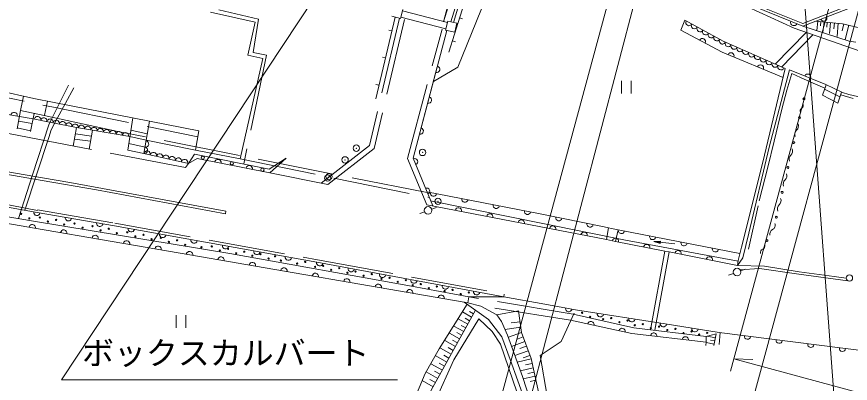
# Model space of a CAD drawing. Units: millimetres, scale not verified. Extents: x 40000 to 680001, y 20000 to 380001.
# Drawn here: x 423560 to 488849, y 238666 to 267370 of the extents above; entities that cross this region are included whole.
import ezdxf
from ezdxf.enums import TextEntityAlignment as Align

# ---------------------------------------------------------------- set-up
doc = ezdxf.new("R2010")
doc.units = ezdxf.units.MM
doc.header["$LTSCALE"] = 1000
doc.header["$PDMODE"] = 32
doc.header["$PDSIZE"] = 500
doc.linetypes.add('DASHED', pattern=[7.5, 6, -1.5])
for name, color, linetype, lineweight in [('M-BGD', 7, 'Continuous', 13), ('M-BMK-ROW', 1, 'Continuous', 13), ('M-STR-HTXT', 7, 'Continuous', 13)]:
    doc.layers.add(name, color=color, linetype=linetype, lineweight=lineweight)
doc.styles.add('ＭＳ ゴシック', font='')
doc.styles.get('ＭＳ ゴシック').set_extended_font_data('MS Gothic')

msp = doc.modelspace()

# ---------------------------------------------------------------- linework, layer by layer
at = {"layer": 'M-BGD'}
for p, q in [((427066, 238940), (462101, 291859)), ((460156, 279180), (456994, 266963)), ((461346, 277207), (457403, 264579)), ((457403, 264579), (461345, 277204)), ((460445, 276572), (457569, 266975)), ((459591, 275577), (456989, 266996)), ((459591, 275577), (456994, 266963)), ((458101, 263421), (460889, 270260)), ((485142, 266845), (491913, 269492)), ((484438, 266462), (479893, 268571)), ((480299, 268801), (485142, 266845)), ((438752, 267721), (442229, 266939)), ((453626, 267222), (453810, 267928)), ((451695, 260945), (453194, 267331)), ((453194, 267331), (451695, 260945)), ((452948, 267398), (453626, 267222)), ((458248, 267284), (458487, 267210)), ((475878, 267092), (475570, 266313)), ((475878, 267092), (478895, 265445)), ((442229, 266939), (441669, 264366)), ((457323, 267026), (457156, 266326)), ((458033, 266856), (457323, 267026)), ((457866, 266156), (458033, 266856)), ((489612, 264677), (484438, 266462)), ((488762, 265462), (485141, 266629)), ((488242, 266820), (486153, 267025)), ((486293, 267011), (486221, 266281)), ((486542, 266987), (486509, 266656)), ((486791, 266963), (486708, 266124)), ((487046, 266938), (487007, 266538)), ((487301, 266913), (487216, 266045)), ((487605, 266883), (487558, 266408)), ((487908, 266853), (487807, 265822)), ((488329, 266799), (488199, 266262)), ((489659, 266476), (488242, 266820)), ((488723, 266704), (488450, 265580)), ((452944, 266267), (452701, 266324)), ((454601, 256296), (457259, 266301)), ((457156, 266326), (457866, 266156)), ((478824, 264581), (475570, 266313)), ((457685, 265481), (457924, 265406)), ((478895, 265445), (483754, 263303)), ((488762, 265462), (489273, 265364)), ((483586, 262600), (478824, 264581)), ((442828, 264100), (441060, 256234)), ((441669, 264366), (442828, 264100)), ((452444, 264138), (452201, 264195)), ((456497, 263433), (454601, 256296)), ((456205, 262298), (458101, 263421)), ((482005, 255981), (483754, 263303)), ((482487, 257151), (484093, 263209)), ((486921, 262051), (484096, 263208)), ((483876, 261626), (484256, 262912)), ((484256, 262912), (484952, 262597)), ((484952, 262597), (485941, 262174)), ((424896, 260977), (419709, 262111)), ((451945, 262010), (451701, 262067)), ((470929, 262351), (470929, 261351)), ((471679, 261351), (471679, 262351)), ((485941, 262174), (486858, 261768)), ((486956, 262035), (486659, 261226)), ((486921, 262051), (488229, 261430)), ((483489, 260122), (483876, 261626)), ((486659, 261226), (487867, 260605)), ((486832, 261696), (488040, 261105)), ((487867, 260605), (488164, 261461)), ((489068, 260973), (488094, 261261)), ((488742, 261269), (488229, 261430)), ((491442, 260658), (488742, 261269)), ((423885, 260163), (424095, 261136)), ((426495, 260661), (424896, 260977)), ((425729, 259670), (425974, 260764)), ((437819, 258423), (426495, 260661)), ((423593, 258587), (423852, 260013)), ((423852, 260013), (423885, 260163)), ((423852, 260013), (425723, 259642)), ((482872, 257628), (483489, 260122)), ((398468, 259275), (425544, 254547)), ((423770, 259562), (422558, 259770)), ((423770, 259562), (424848, 259382)), ((424631, 258377), (424938, 259798)), ((426252, 259096), (424848, 259382)), ((425723, 259642), (425729, 259670)), ((426316, 259513), (425723, 259642)), ((426317, 259513), (426316, 259513)), ((432253, 256909), (432657, 259444)), ((423606, 258659), (424645, 258442)), ((423703, 259190), (424769, 259015)), ((428255, 258687), (426252, 259096)), ((427994, 257239), (428255, 258687)), ((429496, 258478), (428255, 258687)), ((433528, 256669), (433958, 259186)), ((428166, 258193), (429414, 258019)), ((429230, 257002), (429496, 258478)), ((432425, 257986), (429496, 258478)), ((432425, 257986), (433704, 257703)), ((432505, 258492), (433791, 258208)), ((437558, 256913), (437819, 258423)), ((428094, 257791), (429341, 257617)), ((432338, 257441), (433611, 257159)), ((433528, 256669), (433704, 257703)), ((433704, 257703), (437558, 256913)), ((482390, 255597), (482872, 257628)), ((425577, 254759), (413512, 256823)), ((432253, 256909), (433528, 256669)), ((437005, 255887), (433528, 256669)), ((437005, 255887), (437476, 256614)), ((437476, 256614), (443344, 255439)), ((441060, 256234), (437558, 256913)), ((480888, 250411), (482487, 257151)), ((437707, 256266), (437005, 255887)), ((443386, 255142), (437707, 256266)), ((443344, 255439), (444656, 256290)), ((444656, 256290), (443386, 255142)), ((454601, 256296), (456147, 252550)), ((456147, 252550), (454601, 256296)), ((480316, 249317), (482005, 255981)), ((437005, 255887), (436777, 255556)), ((481719, 252948), (482390, 255597)), ((427728, 254391), (425577, 254759)), ((425544, 254547), (429811, 253802)), ((439940, 252134), (427728, 254391)), ((439904, 251937), (429811, 253802)), ((455687, 253664), (464554, 251939)), ((420589, 252835), (425155, 252047)), ((471107, 249906), (455980, 252955)), ((425045, 251343), (419878, 252200)), ((425155, 252047), (431212, 251002)), ((439940, 252134), (439904, 251937)), ((455497, 252101), (455121, 251964)), ((469765, 249920), (455677, 252640)), ((456061, 252306), (456437, 252443)), ((480862, 249181), (481636, 252557)), ((424964, 250819), (418783, 251878)), ((464554, 251939), (469575, 250914)), ((437122, 248736), (424964, 250819)), ((440259, 248820), (425045, 251343)), ((431212, 251002), (447071, 248142)), ((469575, 250914), (469916, 250844)), ((469765, 249920), (469916, 250844)), ((469916, 250844), (470148, 250796)), ((470148, 250796), (470663, 250691)), ((470457, 249779), (470663, 250691)), ((470663, 250691), (480197, 248829)), ((480421, 248499), (480888, 250411)), ((470457, 249779), (469765, 249920)), ((474321, 249015), (470457, 249779)), ((480057, 248227), (471107, 249906)), ((473448, 249764), (473983, 249792)), ((473448, 249764), (473982, 249784)), ((473448, 249764), (473981, 249773)), ((473448, 249764), (473971, 249683)), ((473448, 249764), (473970, 249668)), ((473448, 249764), (473968, 249657)), ((473448, 249764), (473975, 249720)), ((473448, 249764), (473973, 249699)), ((473448, 249764), (473967, 249644)), ((473448, 249764), (473966, 249632)), ((475096, 249582), (473448, 249764)), ((473448, 249764), (473964, 249619)), ((473448, 249764), (473980, 249762)), ((473448, 249764), (473979, 249754)), ((473448, 249764), (473978, 249742)), ((473448, 249764), (473976, 249730)), ((473983, 249792), (473964, 249619)), ((454472, 246268), (440259, 248820)), ((473190, 242860), (474321, 249015)), ((473526, 242819), (474658, 248949)), ((474658, 248949), (474321, 249015)), ((480022, 247896), (474658, 248949)), ((480063, 248284), (480316, 249317)), ((458604, 245020), (437122, 248736)), ((447071, 248142), (461714, 245448)), ((480022, 247896), (480421, 248499)), ((480022, 247896), (480063, 248284)), ((480022, 247896), (482117, 247828)), ((481748, 247646), (480185, 247559)), ((480259, 247474), (480635, 247611)), ((484642, 247230), (481748, 247646)), ((482117, 247828), (484845, 247399)), ((479696, 247269), (479320, 247132)), ((488644, 246697), (484642, 247230)), ((484845, 247399), (487585, 247020)), ((487585, 247020), (488531, 246888)), ((458964, 245439), (454472, 246268)), ((460514, 243675), (458604, 245020)), ((458889, 244970), (458604, 245020)), ((458964, 245439), (458889, 244970)), ((458889, 244970), (459920, 244713)), ((461714, 245448), (458964, 245439)), ((464912, 244869), (461714, 245448)), ((464912, 244869), (467338, 244417)), ((455614, 237364), (459492, 244395)), ((459188, 243843), (458463, 244252)), ((459338, 244115), (459015, 244297)), ((461160, 244037), (462867, 244351)), ((462867, 244351), (463090, 242652)), ((467338, 244417), (474340, 243314)), ((436054, 244007), (436054, 243007)), ((436804, 243007), (436804, 244007)), ((457798, 240514), (459756, 243720)), ((458881, 243286), (458133, 243708)), ((459034, 243564), (458697, 243755)), ((459756, 243720), (460806, 242724)), ((461559, 242312), (460514, 243675)), ((467209, 244163), (466190, 241939)), ((471727, 242562), (466931, 243608)), ((467136, 244089), (471889, 243018)), ((458567, 242718), (457797, 243153)), ((458724, 243002), (458373, 243200)), ((463038, 243050), (461802, 242888)), ((462981, 243483), (462296, 243393)), ((471889, 243018), (477550, 242331)), ((474340, 243314), (478580, 242645)), ((458247, 242138), (457454, 242586)), ((458407, 242428), (458042, 242634)), ((460806, 242724), (461458, 241734)), ((462210, 240535), (461559, 242312)), ((463090, 242652), (462068, 242274)), ((463223, 242295), (462710, 242105)), ((463090, 242652), (463848, 240604)), ((477557, 241878), (471727, 242562)), ((477550, 242331), (478342, 242533)), ((477550, 242331), (477557, 241878)), ((478283, 242226), (477630, 242352)), ((478342, 242533), (478167, 241620)), ((478645, 242637), (478575, 241711)), ((478580, 242645), (497893, 240180)), ((457921, 241545), (457103, 242007)), ((458084, 241842), (457704, 242056)), ((461458, 241734), (462726, 237995)), ((463355, 241937), (462325, 241556)), ((463488, 241576), (462971, 241385)), ((466190, 241939), (464570, 240835)), ((477557, 241878), (477539, 241639)), ((478189, 241735), (477555, 241857)), ((478236, 241981), (477895, 242046)), ((457587, 240940), (456745, 241416)), ((457754, 241243), (457359, 241466)), ((463622, 241216), (462584, 240832)), ((456350, 237333), (457798, 240514)), ((457246, 240323), (456380, 240812)), ((457417, 240631), (457006, 240863)), ((464454, 234337), (462210, 240535)), ((463854, 240574), (462764, 240330)), ((463756, 240853), (463235, 240660)), ((463848, 240604), (464566, 237395)), ((464570, 240835), (465099, 237659)), ((479723, 240595), (481218, 240532)), ((456898, 239692), (456007, 240195)), ((456721, 239370), (456278, 239619)), ((457072, 240007), (456646, 240248)), ((464012, 239872), (463009, 239647)), ((463933, 240223), (463410, 240106)), ((456543, 239048), (455626, 239566)), ((456361, 238719), (455917, 238970)), ((464157, 239222), (463229, 239015)), ((464084, 239547), (463603, 239439)), ((456190, 238384), (455312, 238880)), ((464225, 238918), (463776, 238817))]:
    msp.add_line(p, q, dxfattribs=at)
at = {"layer": 'M-BGD', "linetype": 'DASHED'}
for p, q in [((439392, 267902), (442488, 267166)), ((457297, 266916), (453783, 267826)), ((442488, 267166), (442068, 264556)), ((453535, 267245), (451195, 257279)), ((453925, 267154), (451552, 257050)), ((457181, 266430), (453657, 267342)), ((482953, 263656), (485386, 266135)), ((483468, 263429), (485904, 265957)), ((442068, 264556), (443131, 264356)), ((443131, 264356), (441340, 255841)), ((418264, 261950), (426436, 260282)), ((426368, 259499), (427609, 262020)), ((428025, 261805), (426738, 259400)), ((426436, 260282), (437742, 257974)), ((426022, 257617), (416985, 259348)), ((426081, 258915), (426290, 259340)), ((426738, 259400), (426262, 258512)), ((426290, 259340), (426368, 259499)), ((431486, 258389), (426317, 259513)), ((424812, 254996), (426081, 258915)), ((426069, 257921), (423975, 251521)), ((426262, 258512), (426069, 257921)), ((455715, 253597), (431486, 258389)), ((436777, 255556), (426022, 257617)), ((447417, 254345), (451195, 257279)), ((447937, 254242), (451552, 257050)), ((441060, 256234), (455873, 253214)), ((423693, 251567), (424812, 254996)), ((447937, 254242), (443386, 255142)), ((421962, 252834), (425180, 252207)), ((425185, 252244), (431246, 251199)), ((431246, 251199), (447107, 248339)), ((447107, 248339), (461750, 245645)), ((461750, 245645), (461714, 245448)), ((458839, 244874), (456657, 241356)), ((467136, 244089), (458964, 245439)), ((459920, 244713), (461160, 244037)), ((466931, 243608), (459920, 244713)), ((461160, 244037), (461521, 243498)), ((461521, 243498), (462011, 242434)), ((462011, 242434), (463170, 239198)), ((456657, 241356), (455549, 239439)), ((455549, 239439), (454525, 237027)), ((463170, 239198), (464683, 234556))]:
    msp.add_line(p, q, dxfattribs=at)
at = {"layer": 'M-BGD'}
for points in [[(457760, 266918), (460631, 276496), (461049, 277294)], [(484924, 273244), (488545, 224532), (507855, 224532)], [(491115, 272207), (491691, 270662), (492169, 269378), (485141, 266629), (480177, 268634), (479087, 269956)]]:
    msp.add_lwpolyline(points, dxfattribs=at)
at = {"layer": 'M-BGD', "linetype": 'DASHED'}
msp.add_lwpolyline([(455677, 252640), (454180, 256268), (456872, 266404)], dxfattribs=at)
at = {"layer": 'M-BGD'}
for centre, radius in [((438142, 256334), 125), ((440410, 255884), 125), ((442807, 255383), 125), ((455779, 252203), 300), ((423912, 251927), 50), ((424549, 251575), 50), ((425370, 251647), 50), ((426004, 251326), 50), ((426642, 251455), 50), ((427279, 251102), 50), ((428089, 251173), 50), ((428724, 250852), 50), ((429499, 250962), 50), ((430772, 250770), 50), ((430134, 250641), 50), ((431409, 250418), 50), ((432219, 250488), 50), ((432854, 250167), 50), ((433491, 250296), 50), ((434852, 250054), 50), ((434129, 249944), 50), ((435486, 249733), 50), ((436124, 249862), 50), ((436761, 249510), 50), ((438838, 249388), 50), ((438029, 249318), 50), ((439473, 249067), 50), ((440111, 249196), 50), ((440748, 248844), 50), ((441380, 248973), 50), ((442653, 248780), 50), ((442015, 248651), 50), ((443290, 248428), 50), ((443798, 248609), 50), ((444256, 248272), 50), ((446159, 248167), 50), ((445522, 248038), 50), ((446925, 247784), 50), ((447555, 247870), 50), ((448190, 247549), 50), ((448828, 247678), 50), ((450096, 247412), 50), ((479978, 247371), 300), ((449465, 247326), 50), ((450731, 247091), 50), ((451368, 247220), 50), ((452133, 246848), 50), ((452764, 246934), 50), ((488781, 246907), 250), ((453399, 246613), 50), ((454036, 246742), 50), ((454573, 246350), 50), ((455203, 246436), 50), ((455838, 246115), 50), ((456475, 246244), 50), ((457072, 245889), 50), ((457702, 245975), 50), ((458337, 245654), 50), ((458974, 245783), 50), ((467839, 244189), 50), ((468474, 243868), 50), ((469495, 243685), 50), ((470125, 243772), 50), ((471397, 243580), 50), ((470760, 243451), 50), ((471963, 243211), 50), ((472594, 243297), 50), ((473229, 242976), 50), ((473866, 243105), 50), ((474517, 242838), 50), ((475148, 242924), 50), ((475783, 242603), 50), ((476420, 242732), 50), ((477006, 242490), 50), ((477644, 242619), 50)]:
    msp.add_circle(centre, radius, dxfattribs=at)
for centre, radius, start, end in [((486769, 267268), 252, 201.79086, 20.92822), ((476206, 266913), 250, 151.36949, 331.36949), ((476645, 266673), 250, 151.36949, 331.36949), ((477084, 266434), 250, 151.36949, 331.36949), ((484428, 266919), 252, 158.43695, 337.57431), ((477523, 266194), 250, 151.36949, 331.36949), ((477961, 265955), 250, 151.36949, 331.36949), ((478400, 265715), 250, 151.36949, 331.36949), ((477267, 265410), 250, 331.97167, 151.97167), ((478839, 265475), 250, 151.34525, 334.99871), ((479294, 265269), 250, 156.20938, 336.20938), ((479752, 265067), 250, 156.20938, 336.20938), ((479503, 264298), 250, 337.41205, 157.41205), ((480209, 264866), 250, 156.20938, 336.20938), ((480667, 264664), 250, 156.20938, 336.20938), ((481124, 264462), 250, 156.20938, 336.20938), ((481582, 264260), 250, 156.20938, 336.20938), ((482039, 264059), 250, 156.20938, 336.20938), ((482497, 263857), 250, 156.20938, 336.20938), ((456449, 263252), 250, 255.12623, 75.12623), ((481811, 263338), 250, 337.41205, 157.41205), ((482954, 263655), 250, 156.20938, 336.20938), ((483412, 263454), 250, 156.20938, 336.20938), ((485509, 262629), 250, 337.73638, 157.73638), ((455807, 260836), 250, 255.12623, 75.12623), ((484896, 260434), 273, 303.32293, 30.39357), ((485217, 260938), 75, 5.00013, 185.00013), ((485217, 260938), 75, 185.00013, 5.00013), ((423355, 259633), 250, 350.24108, 170.24108), ((485196, 259979), 273, 123.32293, 210.39357), ((425194, 259311), 250, 348.4779, 168.4779), ((425684, 259211), 250, 348.4779, 168.4779), ((426174, 259111), 250, 62.56148, 168.4779), ((426174, 259111), 250, 348.47803, 62.5593), ((426663, 259012), 250, 348.47803, 168.47803), ((484871, 259457), 75, 5.00013, 185.00013), ((484871, 259457), 75, 185.00013, 5.00013), ((427153, 258912), 250, 348.47803, 168.47803), ((427643, 258812), 250, 348.47803, 168.47803), ((428133, 258712), 250, 349.46356, 168.48537), ((428626, 258625), 250, 350.45585, 170.45585), ((429119, 258542), 250, 350.45585, 170.45585), ((429612, 258459), 250, 350.45585, 170.45585), ((430105, 258376), 250, 350.45585, 170.45585), ((455165, 258420), 250, 255.12623, 75.12623), ((484331, 258813), 454, 313.45976, 20.25674), ((430598, 258293), 250, 350.45585, 170.45585), ((431091, 258210), 250, 350.45585, 170.45585), ((431584, 258127), 250, 350.45585, 170.45585), ((432077, 258045), 250, 350.45585, 170.45585), ((484956, 258153), 454, 133.45976, 200.25674), ((433653, 257401), 250, 260.29486, 80.29486), ((484416, 257509), 75, 5.00013, 185.00013), ((484416, 257509), 75, 185.00013, 5.00013), ((433573, 256911), 246, 261.2223, 81.16463), ((433779, 256613), 250, 347.32682, 167.32682), ((434267, 256503), 250, 347.32682, 167.32682), ((434755, 256393), 250, 347.32682, 167.32682), ((483877, 256865), 454, 313.45976, 20.25674), ((435243, 256284), 250, 347.32682, 167.32682), ((435730, 256174), 250, 347.32682, 167.32682), ((436218, 256064), 250, 347.32682, 167.32682), ((436706, 255955), 250, 347.32682, 167.32682), ((439320, 255947), 250, 348.80582, 168.80582), ((454717, 256016), 250, 292.41832, 112.41832), ((484501, 256206), 454, 133.45976, 200.25674), ((441773, 255462), 250, 348.80582, 168.80582), ((483962, 255562), 75, 5.00013, 185.00013), ((483962, 255562), 75, 185.00013, 5.00013), ((483422, 254917), 454, 313.45976, 20.25674), ((484047, 254258), 454, 133.45976, 200.25674), ((455670, 253705), 250, 292.41832, 112.41832), ((456207, 253563), 250, 168.98844, 348.98844), ((483507, 253614), 75, 5.00013, 185.00013), ((483507, 253614), 75, 185.00013, 5.00013), ((458661, 253086), 250, 168.98844, 348.98844), ((482967, 252970), 454, 313.45976, 20.25674), ((425146, 252048), 250, 170.21132, 263.1785), ((458154, 252160), 250, 349.56369, 169.56369), ((461115, 252608), 250, 168.98844, 348.98844), ((463569, 252131), 250, 168.98844, 348.98844), ((483592, 252310), 454, 133.45976, 200.25674), ((425146, 252048), 250, 263.17683, 350.21145), ((427610, 251623), 250, 170.21145, 350.21145), ((460614, 251690), 250, 348.41099, 168.41099), ((463079, 251214), 250, 348.41099, 168.41099), ((466020, 251639), 250, 168.45829, 348.45829), ((483052, 251666), 75, 5.00013, 185.00013), ((483052, 251666), 75, 185.00013, 5.00013), ((424778, 250851), 250, 32.24338, 170.27639), ((424778, 250851), 250, 350.27652, 32.2469), ((430073, 251198), 250, 170.21145, 350.21145), ((432535, 250763), 250, 169.77751, 349.77751), ((465541, 250738), 250, 348.41099, 168.41099), ((468470, 251139), 250, 168.45829, 348.45829), ((482991, 250320), 454, 119.87804, 186.67502), ((482622, 251032), 349, 294.21635, 24.93112), ((427242, 250429), 250, 350.27652, 170.27652), ((429706, 250007), 250, 350.27652, 170.27652), ((434995, 250319), 250, 169.77751, 349.77751), ((468000, 250263), 250, 348.41099, 168.41099), ((470920, 250641), 250, 168.95179, 348.95179), ((473373, 250162), 250, 168.95179, 348.95179), ((432170, 249585), 250, 350.27652, 170.27652), ((434634, 249162), 250, 350.27652, 170.27652), ((437456, 249876), 250, 169.77751, 349.77751), ((439916, 249432), 250, 169.77751, 349.77751), ((470453, 249779), 250, 348.82043, 168.46757), ((472906, 249295), 250, 348.82565, 168.82565), ((475827, 249683), 250, 168.95179, 348.95179), ((481894, 249423), 273, 289.74121, 16.81185), ((482324, 249838), 75, 5.00013, 185.00013), ((482324, 249838), 75, 185.00013, 5.00013), ((437098, 248740), 250, 350.1955, 170.27652), ((442376, 248988), 250, 169.77751, 349.77751), ((475359, 248811), 250, 348.89005, 168.89005), ((478281, 249203), 250, 168.95179, 348.95179), ((482078, 248910), 273, 109.74121, 196.81185), ((439562, 248314), 250, 350.18686, 170.18686), ((442025, 247888), 250, 350.18686, 170.18686), ((444837, 248545), 250, 169.77751, 349.77751), ((447297, 248100), 250, 169.59325, 349.57674), ((477812, 248330), 250, 348.89005, 168.89005), ((444489, 247462), 250, 350.18686, 170.18686), ((449756, 247648), 250, 169.57667, 349.57667), ((446952, 247036), 250, 350.18686, 170.18686), ((449416, 246610), 250, 350.18686, 170.18686), ((452214, 247196), 250, 169.57667, 349.57667), ((451879, 246184), 250, 350.18686, 170.18686), ((454673, 246743), 250, 169.57667, 349.57667), ((457132, 246291), 250, 169.57667, 349.57667), ((454342, 245757), 250, 350.18686, 170.18686), ((456806, 245331), 250, 350.18686, 170.18686), ((459591, 245839), 250, 169.57667, 349.57667), ((466804, 244517), 250, 169.45092, 349.45092), ((469271, 244113), 250, 171.04562, 351.04562), ((471740, 243723), 250, 171.04562, 351.04562), ((468533, 243259), 250, 347.69884, 167.69884), ((470975, 242726), 250, 347.69884, 167.69884), ((474210, 243334), 250, 171.04562, 351.03941), ((476679, 242945), 250, 171.03255, 351.03255), ((473446, 242360), 250, 353.30401, 173.30401), ((475929, 242069), 250, 353.30401, 173.30401), ((480797, 242362), 250, 172.72589, 352.72589), ((483277, 242045), 250, 172.72589, 352.72589), ((485757, 241729), 250, 172.72589, 352.72589), ((488236, 241412), 250, 172.72589, 352.72589)]:
    msp.add_arc(centre, radius, start, end, dxfattribs=at)
at = {"layer": 'M-BMK-ROW'}
for centre in [(450159, 257075), (455346, 256743), (449279, 256157), (447916, 254737), (448021, 254846), (456555, 252914)]:
    msp.add_circle(centre, 250, dxfattribs=at)
for p in [(450159, 257075), (455346, 256743), (449279, 256157), (447916, 254737), (448021, 254846), (456555, 252914)]:
    msp.add_point(p, dxfattribs=at)
at = {"layer": 'M-STR-HTXT'}
for p, q in [((472582, 278466), (458400, 226174)), ((474355, 277753), (459538, 221299)), ((488618, 273396), (479461, 239630)), ((490818, 272817), (476815, 221180)), ((533468, 226020), (479723, 240595)), ((427066, 238940), (453373, 238940))]:
    msp.add_line(p, q, dxfattribs=at)

# ---------------------------------------------------------------- texts
at = {"layer": 'M-STR-HTXT', "style": 'ＭＳ ゴシック'}
msp.add_text('ボックスカルバート', height=1833, dxfattribs=at).set_placement((428682, 239568), align=Align.BOTTOM_LEFT)

doc.saveas('drawing.dxf')
